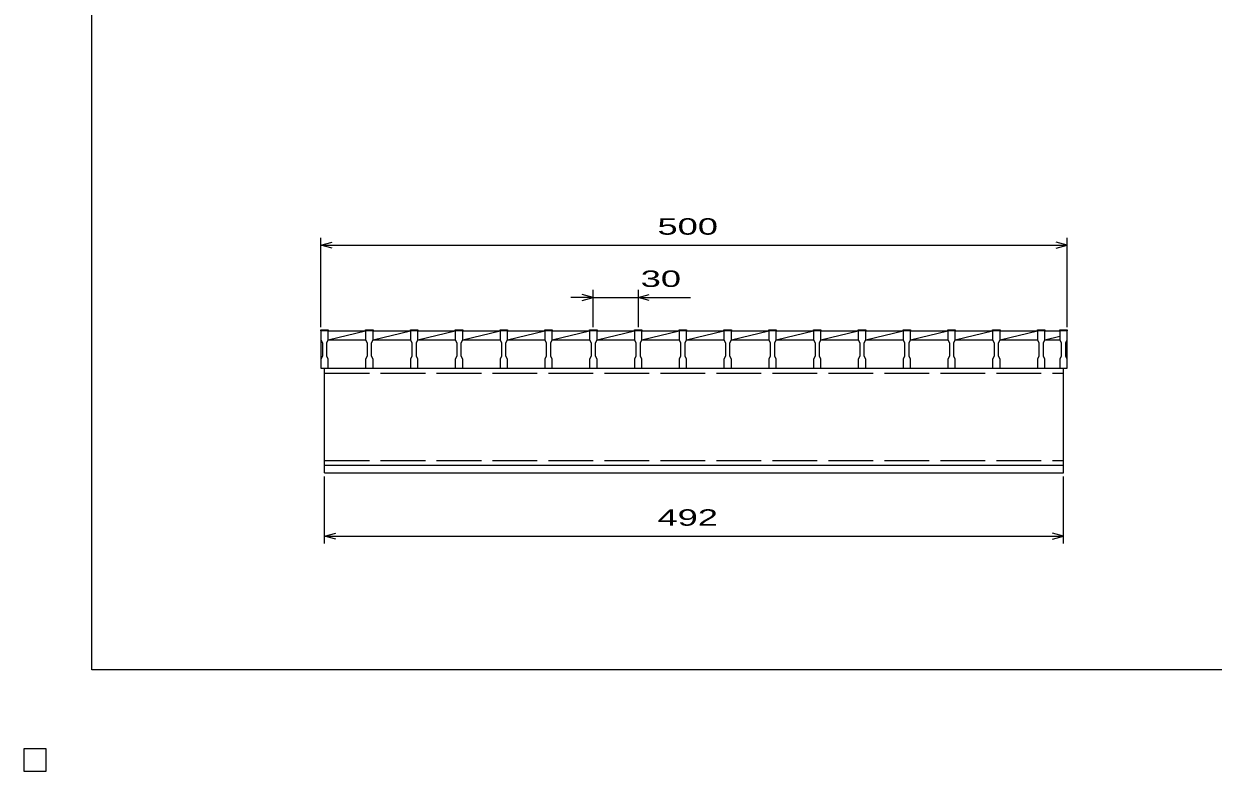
# Model space of a CAD drawing. Units: millimetres, scale not verified. Extents: x -910 to 866, y -641 to 527.
# Drawn here: x -910 to -113, y -641 to -140 of the extents above; entities that cross this region are included whole.
import ezdxf
from ezdxf.enums import TextEntityAlignment as Align

# ---------------------------------------------------------------- set-up
doc = ezdxf.new("R2010")
doc.units = ezdxf.units.MM
doc.header["$LTSCALE"] = 5
doc.linetypes.add('DASHED', pattern=[7.5, 6, -1.5])
for name, color, linetype, lineweight in [('0_2', 150, 'Continuous', 25), ('16', 3, 'Continuous', 25), ('22', 4, 'Continuous', 25), ('24', 2, 'Continuous', 25), ('32', 4, 'Continuous', 25)]:
    doc.layers.add(name, color=color, linetype=linetype, lineweight=lineweight)
doc.styles.add('ベクトル', font='')
doc.styles.get('ベクトル').set_extended_font_data('ベクトル')

msp = doc.modelspace()

# ---------------------------------------------------------------- linework, layer by layer
at = {"layer": '0_2'}
for p, q in [((-864.5, -573.25), (-864.5, 526.75)), ((865.5, -573.25), (-864.5, -573.25)), ((-895, -626.25), (-910, -626.25)), ((-910, -626.25), (-910, -641.25)), ((-895, -626.25), (-910, -626.25)), ((-910, -626.25), (-910, -641.25)), ((-895, -626.25), (-910, -626.25)), ((-910, -626.25), (-910, -641.25)), ((-895, -626.25), (-910, -626.25)), ((-910, -626.25), (-910, -641.25)), ((-895, -626.25), (-910, -626.25)), ((-910, -626.25), (-910, -641.25)), ((-895, -641.25), (-895, -626.25)), ((-895, -641.25), (-895, -626.25)), ((-895, -641.25), (-895, -626.25)), ((-895, -641.25), (-895, -626.25)), ((-895, -641.25), (-895, -626.25)), ((-910, -641.25), (-895, -641.25)), ((-910, -641.25), (-895, -641.25)), ((-910, -641.25), (-895, -641.25)), ((-910, -641.25), (-895, -641.25)), ((-910, -641.25), (-895, -641.25))]:
    msp.add_line(p, q, dxfattribs=at)
at = {"layer": '16'}
for p, q in [((-711, -346.25), (-711, -345.55)), ((-711, -345.55), (-706, -345.55)), ((-711, -346.25), (-711, -352.25)), ((-706, -346.25), (-711, -346.25)), ((-711, -346.25), (-711, -371.25)), ((-706, -345.55), (-706, -346.25)), ((-706, -352.25), (-706, -346.25)), ((-706, -346.25), (-681, -346.25)), ((-706, -352.25), (-681, -346.25)), ((-681, -346.25), (-681, -345.55)), ((-681, -345.55), (-676, -345.55)), ((-681, -346.25), (-681, -352.25)), ((-676, -346.25), (-681, -346.25)), ((-676, -345.55), (-676, -346.25)), ((-676, -352.25), (-676, -346.25)), ((-676, -346.25), (-651, -346.25)), ((-676, -352.25), (-651, -346.25)), ((-651, -346.25), (-651, -345.55)), ((-651, -345.55), (-646, -345.55)), ((-651, -346.25), (-651, -352.25)), ((-646, -346.25), (-651, -346.25)), ((-646, -345.55), (-646, -346.25)), ((-646, -352.25), (-646, -346.25)), ((-646, -346.25), (-621, -346.25)), ((-646, -352.25), (-621, -346.25)), ((-621, -346.25), (-621, -345.55)), ((-621, -345.55), (-616, -345.55)), ((-621, -346.25), (-621, -352.25)), ((-616, -346.25), (-621, -346.25)), ((-616, -345.55), (-616, -346.25)), ((-616, -352.25), (-616, -346.25)), ((-616, -346.25), (-591, -346.25)), ((-616, -352.25), (-591, -346.25)), ((-591, -346.25), (-591, -345.55)), ((-591, -345.55), (-586, -345.55)), ((-591, -346.25), (-591, -352.25)), ((-586, -346.25), (-591, -346.25)), ((-586, -345.55), (-586, -346.25)), ((-586, -352.25), (-586, -346.25)), ((-586, -346.25), (-561, -346.25)), ((-586, -352.25), (-561, -346.25)), ((-561, -346.25), (-561, -345.55)), ((-561, -345.55), (-556, -345.55)), ((-561, -346.25), (-561, -352.25)), ((-556, -346.25), (-561, -346.25)), ((-556, -345.55), (-556, -346.25)), ((-556, -352.25), (-556, -346.25)), ((-556, -346.25), (-531, -346.25)), ((-556, -352.25), (-531, -346.25)), ((-531, -346.25), (-531, -345.55)), ((-531, -345.55), (-526, -345.55)), ((-531, -346.25), (-531, -352.25)), ((-526, -346.25), (-531, -346.25)), ((-526, -345.55), (-526, -346.25)), ((-526, -352.25), (-526, -346.25)), ((-526, -346.25), (-501, -346.25)), ((-526, -352.25), (-501, -346.25)), ((-501, -346.25), (-501, -345.55)), ((-501, -345.55), (-496, -345.55)), ((-501, -346.25), (-501, -352.25)), ((-496, -346.25), (-501, -346.25)), ((-496, -345.55), (-496, -346.25)), ((-496, -352.25), (-496, -346.25)), ((-496, -346.25), (-471, -346.25)), ((-496, -352.25), (-471, -346.25)), ((-471, -346.25), (-471, -345.55)), ((-471, -345.55), (-466, -345.55)), ((-471, -346.25), (-471, -352.25)), ((-466, -346.25), (-471, -346.25)), ((-466, -345.55), (-466, -346.25)), ((-466, -352.25), (-466, -346.25)), ((-466, -346.25), (-441, -346.25)), ((-466, -352.25), (-441, -346.25)), ((-441, -346.25), (-441, -345.55)), ((-441, -345.55), (-436, -345.55)), ((-441, -346.25), (-441, -352.25)), ((-436, -346.25), (-441, -346.25)), ((-436, -345.55), (-436, -346.25)), ((-436, -352.25), (-436, -346.25)), ((-436, -346.25), (-411, -346.25)), ((-436, -352.25), (-411, -346.25)), ((-411, -346.25), (-411, -345.55)), ((-411, -345.55), (-406, -345.55)), ((-411, -346.25), (-411, -352.25)), ((-406, -346.25), (-411, -346.25)), ((-406, -345.55), (-406, -346.25)), ((-406, -352.25), (-406, -346.25)), ((-406, -346.25), (-381, -346.25)), ((-406, -352.25), (-381, -346.25)), ((-381, -346.25), (-381, -345.55)), ((-381, -345.55), (-376, -345.55)), ((-381, -346.25), (-381, -352.25)), ((-376, -346.25), (-381, -346.25)), ((-376, -345.55), (-376, -346.25)), ((-376, -352.25), (-376, -346.25)), ((-376, -346.25), (-351, -346.25)), ((-376, -352.25), (-351, -346.25)), ((-351, -346.25), (-351, -345.55)), ((-351, -345.55), (-346, -345.55)), ((-351, -346.25), (-351, -352.25)), ((-346, -346.25), (-351, -346.25)), ((-346, -345.55), (-346, -346.25)), ((-346, -352.25), (-346, -346.25)), ((-346, -346.25), (-321, -346.25)), ((-346, -352.25), (-321, -346.25)), ((-321, -346.25), (-321, -345.55)), ((-321, -345.55), (-316, -345.55)), ((-321, -346.25), (-321, -352.25)), ((-316, -346.25), (-321, -346.25)), ((-316, -345.55), (-316, -346.25)), ((-316, -352.25), (-316, -346.25)), ((-316, -346.25), (-291, -346.25)), ((-316, -352.25), (-291, -346.25)), ((-291, -346.25), (-291, -345.55)), ((-291, -345.55), (-286, -345.55)), ((-291, -346.25), (-291, -352.25)), ((-286, -346.25), (-291, -346.25)), ((-286, -345.55), (-286, -346.25)), ((-286, -352.25), (-286, -346.25)), ((-286, -346.25), (-261, -346.25)), ((-286, -352.25), (-261, -346.25)), ((-261, -346.25), (-261, -345.55)), ((-261, -345.55), (-256, -345.55)), ((-261, -346.25), (-261, -352.25)), ((-256, -346.25), (-261, -346.25)), ((-256, -345.55), (-256, -346.25)), ((-256, -352.25), (-256, -346.25)), ((-256, -346.25), (-231, -346.25)), ((-256, -352.25), (-231, -346.25)), ((-231, -346.25), (-231, -345.55)), ((-231, -345.55), (-226, -345.55)), ((-231, -346.25), (-231, -352.25)), ((-226, -346.25), (-231, -346.25)), ((-226, -345.55), (-226, -346.25)), ((-226, -352.25), (-226, -346.25)), ((-226, -346.25), (-216, -346.25)), ((-226, -352.25), (-216, -349.85)), ((-216, -346.25), (-216, -345.55)), ((-216, -345.55), (-211, -345.55)), ((-216, -346.25), (-216, -352.25)), ((-211, -346.25), (-216, -346.25)), ((-211, -345.55), (-211, -346.25)), ((-211, -352.25), (-211, -346.25)), ((-211, -371.25), (-211, -346.25)), ((-711, -352.25), (-710, -354.25)), ((-710, -354.25), (-710, -363.25)), ((-707, -354.25), (-706, -352.25)), ((-707, -363.25), (-707, -354.25)), ((-706, -352.25), (-681, -352.25)), ((-681, -352.25), (-680, -354.25)), ((-680, -354.25), (-680, -363.25)), ((-677, -354.25), (-676, -352.25)), ((-677, -363.25), (-677, -354.25)), ((-676, -352.25), (-651, -352.25)), ((-651, -352.25), (-650, -354.25)), ((-650, -354.25), (-650, -363.25)), ((-647, -354.25), (-646, -352.25)), ((-647, -363.25), (-647, -354.25)), ((-646, -352.25), (-621, -352.25)), ((-621, -352.25), (-620, -354.25)), ((-620, -354.25), (-620, -363.25)), ((-617, -354.25), (-616, -352.25)), ((-617, -363.25), (-617, -354.25)), ((-616, -352.25), (-591, -352.25)), ((-591, -352.25), (-590, -354.25)), ((-590, -354.25), (-590, -363.25)), ((-587, -354.25), (-586, -352.25)), ((-587, -363.25), (-587, -354.25)), ((-586, -352.25), (-561, -352.25)), ((-561, -352.25), (-560, -354.25)), ((-560, -354.25), (-560, -363.25)), ((-557, -354.25), (-556, -352.25)), ((-557, -363.25), (-557, -354.25)), ((-556, -352.25), (-531, -352.25)), ((-531, -352.25), (-530, -354.25)), ((-530, -354.25), (-530, -363.25)), ((-527, -354.25), (-526, -352.25)), ((-527, -363.25), (-527, -354.25)), ((-526, -352.25), (-501, -352.25)), ((-501, -352.25), (-500, -354.25)), ((-500, -354.25), (-500, -363.25)), ((-497, -354.25), (-496, -352.25)), ((-497, -363.25), (-497, -354.25)), ((-496, -352.25), (-471, -352.25)), ((-471, -352.25), (-470, -354.25)), ((-470, -354.25), (-470, -363.25)), ((-467, -354.25), (-466, -352.25)), ((-467, -363.25), (-467, -354.25)), ((-466, -352.25), (-441, -352.25)), ((-441, -352.25), (-440, -354.25)), ((-440, -354.25), (-440, -363.25)), ((-437, -354.25), (-436, -352.25)), ((-437, -363.25), (-437, -354.25)), ((-436, -352.25), (-411, -352.25)), ((-411, -352.25), (-410, -354.25)), ((-410, -354.25), (-410, -363.25)), ((-407, -354.25), (-406, -352.25)), ((-407, -363.25), (-407, -354.25)), ((-406, -352.25), (-381, -352.25)), ((-381, -352.25), (-380, -354.25)), ((-380, -354.25), (-380, -363.25)), ((-377, -354.25), (-376, -352.25)), ((-377, -363.25), (-377, -354.25)), ((-376, -352.25), (-351, -352.25)), ((-351, -352.25), (-350, -354.25)), ((-350, -354.25), (-350, -363.25)), ((-347, -354.25), (-346, -352.25)), ((-347, -363.25), (-347, -354.25)), ((-346, -352.25), (-321, -352.25)), ((-321, -352.25), (-320, -354.25)), ((-320, -354.25), (-320, -363.25)), ((-317, -354.25), (-316, -352.25)), ((-317, -363.25), (-317, -354.25)), ((-316, -352.25), (-291, -352.25)), ((-291, -352.25), (-290, -354.25)), ((-290, -354.25), (-290, -363.25)), ((-287, -354.25), (-286, -352.25)), ((-287, -363.25), (-287, -354.25)), ((-286, -352.25), (-261, -352.25)), ((-261, -352.25), (-260, -354.25)), ((-260, -354.25), (-260, -363.25)), ((-257, -354.25), (-256, -352.25)), ((-257, -363.25), (-257, -354.25)), ((-256, -352.25), (-231, -352.25)), ((-231, -352.25), (-230, -354.25)), ((-230, -354.25), (-230, -363.25)), ((-227, -354.25), (-226, -352.25)), ((-227, -363.25), (-227, -354.25)), ((-226, -352.25), (-216, -352.25)), ((-216, -352.25), (-215, -354.25)), ((-215, -354.25), (-215, -363.25)), ((-212, -354.25), (-211, -352.25)), ((-212, -363.25), (-212, -354.25)), ((-710, -363.25), (-711, -365.25)), ((-711, -365.25), (-711, -371.25)), ((-706, -365.25), (-707, -363.25)), ((-706, -371.25), (-706, -365.25)), ((-680, -363.25), (-681, -365.25)), ((-681, -365.25), (-681, -371.25)), ((-676, -365.25), (-677, -363.25)), ((-676, -371.25), (-676, -365.25)), ((-650, -363.25), (-651, -365.25)), ((-651, -365.25), (-651, -371.25)), ((-646, -365.25), (-647, -363.25)), ((-646, -371.25), (-646, -365.25)), ((-620, -363.25), (-621, -365.25)), ((-621, -365.25), (-621, -371.25)), ((-616, -365.25), (-617, -363.25)), ((-616, -371.25), (-616, -365.25)), ((-590, -363.25), (-591, -365.25)), ((-591, -365.25), (-591, -371.25)), ((-586, -365.25), (-587, -363.25)), ((-586, -371.25), (-586, -365.25)), ((-560, -363.25), (-561, -365.25)), ((-561, -365.25), (-561, -371.25)), ((-556, -365.25), (-557, -363.25)), ((-556, -371.25), (-556, -365.25)), ((-530, -363.25), (-531, -365.25)), ((-531, -365.25), (-531, -371.25)), ((-526, -365.25), (-527, -363.25)), ((-526, -371.25), (-526, -365.25)), ((-500, -363.25), (-501, -365.25)), ((-501, -365.25), (-501, -371.25)), ((-496, -365.25), (-497, -363.25)), ((-496, -371.25), (-496, -365.25)), ((-470, -363.25), (-471, -365.25)), ((-471, -365.25), (-471, -371.25)), ((-466, -365.25), (-467, -363.25)), ((-466, -371.25), (-466, -365.25)), ((-440, -363.25), (-441, -365.25)), ((-441, -365.25), (-441, -371.25)), ((-436, -365.25), (-437, -363.25)), ((-436, -371.25), (-436, -365.25)), ((-410, -363.25), (-411, -365.25)), ((-411, -365.25), (-411, -371.25)), ((-406, -365.25), (-407, -363.25)), ((-406, -371.25), (-406, -365.25)), ((-380, -363.25), (-381, -365.25)), ((-381, -365.25), (-381, -371.25)), ((-376, -365.25), (-377, -363.25)), ((-376, -371.25), (-376, -365.25)), ((-350, -363.25), (-351, -365.25)), ((-351, -365.25), (-351, -371.25)), ((-346, -365.25), (-347, -363.25)), ((-346, -371.25), (-346, -365.25)), ((-320, -363.25), (-321, -365.25)), ((-321, -365.25), (-321, -371.25)), ((-316, -365.25), (-317, -363.25)), ((-316, -371.25), (-316, -365.25)), ((-290, -363.25), (-291, -365.25)), ((-291, -365.25), (-291, -371.25)), ((-286, -365.25), (-287, -363.25)), ((-286, -371.25), (-286, -365.25)), ((-260, -363.25), (-261, -365.25)), ((-261, -365.25), (-261, -371.25)), ((-256, -365.25), (-257, -363.25)), ((-256, -371.25), (-256, -365.25)), ((-230, -363.25), (-231, -365.25)), ((-231, -365.25), (-231, -371.25)), ((-226, -365.25), (-227, -363.25)), ((-226, -371.25), (-226, -365.25)), ((-215, -363.25), (-216, -365.25)), ((-216, -365.25), (-216, -371.25)), ((-211, -365.25), (-212, -363.25)), ((-211, -371.25), (-211, -365.25)), ((-711, -371.25), (-706, -371.25)), ((-708.5, -371.25), (-213.5, -371.25)), ((-708.5, -436.25), (-708.5, -371.25)), ((-706, -371.25), (-681, -371.25)), ((-681, -371.25), (-676, -371.25)), ((-676, -371.25), (-651, -371.25)), ((-651, -371.25), (-646, -371.25)), ((-646, -371.25), (-621, -371.25)), ((-621, -371.25), (-616, -371.25)), ((-616, -371.25), (-591, -371.25)), ((-591, -371.25), (-586, -371.25)), ((-586, -371.25), (-561, -371.25)), ((-561, -371.25), (-556, -371.25)), ((-556, -371.25), (-531, -371.25)), ((-531, -371.25), (-526, -371.25)), ((-526, -371.25), (-501, -371.25)), ((-501, -371.25), (-496, -371.25)), ((-496, -371.25), (-471, -371.25)), ((-471, -371.25), (-466, -371.25)), ((-466, -371.25), (-441, -371.25)), ((-441, -371.25), (-436, -371.25)), ((-436, -371.25), (-411, -371.25)), ((-411, -371.25), (-406, -371.25)), ((-406, -371.25), (-381, -371.25)), ((-381, -371.25), (-376, -371.25)), ((-376, -371.25), (-351, -371.25)), ((-351, -371.25), (-346, -371.25)), ((-346, -371.25), (-321, -371.25)), ((-321, -371.25), (-316, -371.25)), ((-316, -371.25), (-291, -371.25)), ((-291, -371.25), (-286, -371.25)), ((-286, -371.25), (-261, -371.25)), ((-261, -371.25), (-256, -371.25)), ((-256, -371.25), (-231, -371.25)), ((-231, -371.25), (-218.5, -371.25)), ((-218.5, -371.25), (-216, -371.25)), ((-216, -371.25), (-211, -371.25)), ((-213.5, -436.25), (-213.5, -371.25)), ((-708.5, -436.25), (-213.5, -436.25)), ((-708.5, -441.25), (-708.5, -436.25)), ((-708.5, -436.25), (-213.5, -436.25)), ((-213.5, -441.25), (-213.5, -436.25)), ((-708.5, -441.25), (-213.5, -441.25)), ((-895, -626.25), (-910, -626.25)), ((-910, -626.25), (-910, -641.25)), ((-895, -626.25), (-910, -626.25)), ((-910, -626.25), (-910, -641.25)), ((-895, -626.25), (-910, -626.25)), ((-910, -626.25), (-910, -641.25)), ((-895, -626.25), (-910, -626.25)), ((-910, -626.25), (-910, -641.25)), ((-895, -626.25), (-910, -626.25)), ((-910, -626.25), (-910, -641.25)), ((-895, -641.25), (-895, -626.25)), ((-895, -641.25), (-895, -626.25)), ((-895, -641.25), (-895, -626.25)), ((-895, -641.25), (-895, -626.25)), ((-895, -641.25), (-895, -626.25)), ((-910, -641.25), (-895, -641.25)), ((-910, -641.25), (-895, -641.25)), ((-910, -641.25), (-895, -641.25)), ((-910, -641.25), (-895, -641.25)), ((-910, -641.25), (-895, -641.25))]:
    msp.add_line(p, q, dxfattribs=at)
at = {"layer": '16', "linetype": 'DASHED'}
for p, q in [((-708.5, -374.45), (-213.5, -374.45)), ((-708.5, -433.05), (-213.5, -433.05))]:
    msp.add_line(p, q, dxfattribs=at)
at = {"layer": '22'}
for p, q in [((-711, -343.75), (-711, -283.75)), ((-711, -288.75), (-703.5, -286.75)), ((-211, -288.75), (-218.5, -286.75)), ((-211, -343.75), (-211, -283.75)), ((-703.5, -290.75), (-711, -288.75)), ((-711, -288.75), (-211, -288.75)), ((-218.5, -290.75), (-211, -288.75)), ((-528.5, -323.75), (-543.5, -323.75)), ((-528.5, -323.75), (-536, -321.75)), ((-536, -325.75), (-528.5, -323.75)), ((-528.5, -343.75), (-528.5, -318.75)), ((-528.5, -323.75), (-498.5, -323.75)), ((-498.5, -318.75), (-498.5, -343.75)), ((-498.5, -323.75), (-491, -321.75)), ((-491, -325.75), (-498.5, -323.75)), ((-498.5, -323.75), (-463.5, -323.75)), ((-708.5, -488.75), (-708.5, -443.75)), ((-213.5, -488.75), (-213.5, -443.75)), ((-708.5, -483.75), (-701, -481.75)), ((-701, -485.75), (-708.5, -483.75)), ((-708.5, -483.75), (-213.5, -483.75)), ((-213.5, -483.75), (-221, -481.75)), ((-221, -485.75), (-213.5, -483.75))]:
    msp.add_line(p, q, dxfattribs=at)
at = {"layer": '22', "color": 2}
for p, q in [((-895, -626.25), (-910, -626.25)), ((-910, -626.25), (-910, -641.25)), ((-895, -626.25), (-910, -626.25)), ((-910, -626.25), (-910, -641.25)), ((-895, -626.25), (-910, -626.25)), ((-910, -626.25), (-910, -641.25)), ((-895, -641.25), (-895, -626.25)), ((-895, -641.25), (-895, -626.25)), ((-895, -641.25), (-895, -626.25)), ((-910, -641.25), (-895, -641.25)), ((-910, -641.25), (-895, -641.25)), ((-910, -641.25), (-895, -641.25))]:
    msp.add_line(p, q, dxfattribs=at)
at = {"layer": '24', "color": 4}
for p, q in [((-895, -626.25), (-910, -626.25)), ((-910, -626.25), (-910, -641.25)), ((-895, -626.25), (-910, -626.25)), ((-910, -626.25), (-910, -641.25)), ((-895, -626.25), (-910, -626.25)), ((-910, -626.25), (-910, -641.25)), ((-895, -641.25), (-895, -626.25)), ((-895, -641.25), (-895, -626.25)), ((-895, -641.25), (-895, -626.25)), ((-910, -641.25), (-895, -641.25)), ((-910, -641.25), (-895, -641.25)), ((-910, -641.25), (-895, -641.25))]:
    msp.add_line(p, q, dxfattribs=at)
at = {"layer": '32'}
for p, q in [((-895, -626.25), (-910, -626.25)), ((-910, -626.25), (-910, -641.25)), ((-895, -626.25), (-910, -626.25)), ((-910, -626.25), (-910, -641.25)), ((-895, -626.25), (-910, -626.25)), ((-910, -626.25), (-910, -641.25)), ((-895, -626.25), (-910, -626.25)), ((-910, -626.25), (-910, -641.25)), ((-895, -626.25), (-910, -626.25)), ((-910, -626.25), (-910, -641.25)), ((-895, -641.25), (-895, -626.25)), ((-895, -641.25), (-895, -626.25)), ((-895, -641.25), (-895, -626.25)), ((-895, -641.25), (-895, -626.25)), ((-895, -641.25), (-895, -626.25)), ((-910, -641.25), (-895, -641.25)), ((-910, -641.25), (-895, -641.25)), ((-910, -641.25), (-895, -641.25)), ((-910, -641.25), (-895, -641.25)), ((-910, -641.25), (-895, -641.25))]:
    msp.add_line(p, q, dxfattribs=at)

# ---------------------------------------------------------------- texts
at = {"layer": '22', "color": 2, "style": 'ベクトル', "width": 1.65}
for s, p in [(' 500 ', (-492.25, -276.25)), (' 30 ', (-503.5, -311.25)), (' 492 ', (-492.25, -471.25))]:
    msp.add_text(s, height=11, dxfattribs=at).set_placement(p, align=Align.MIDDLE_LEFT)

doc.saveas('drawing.dxf')
